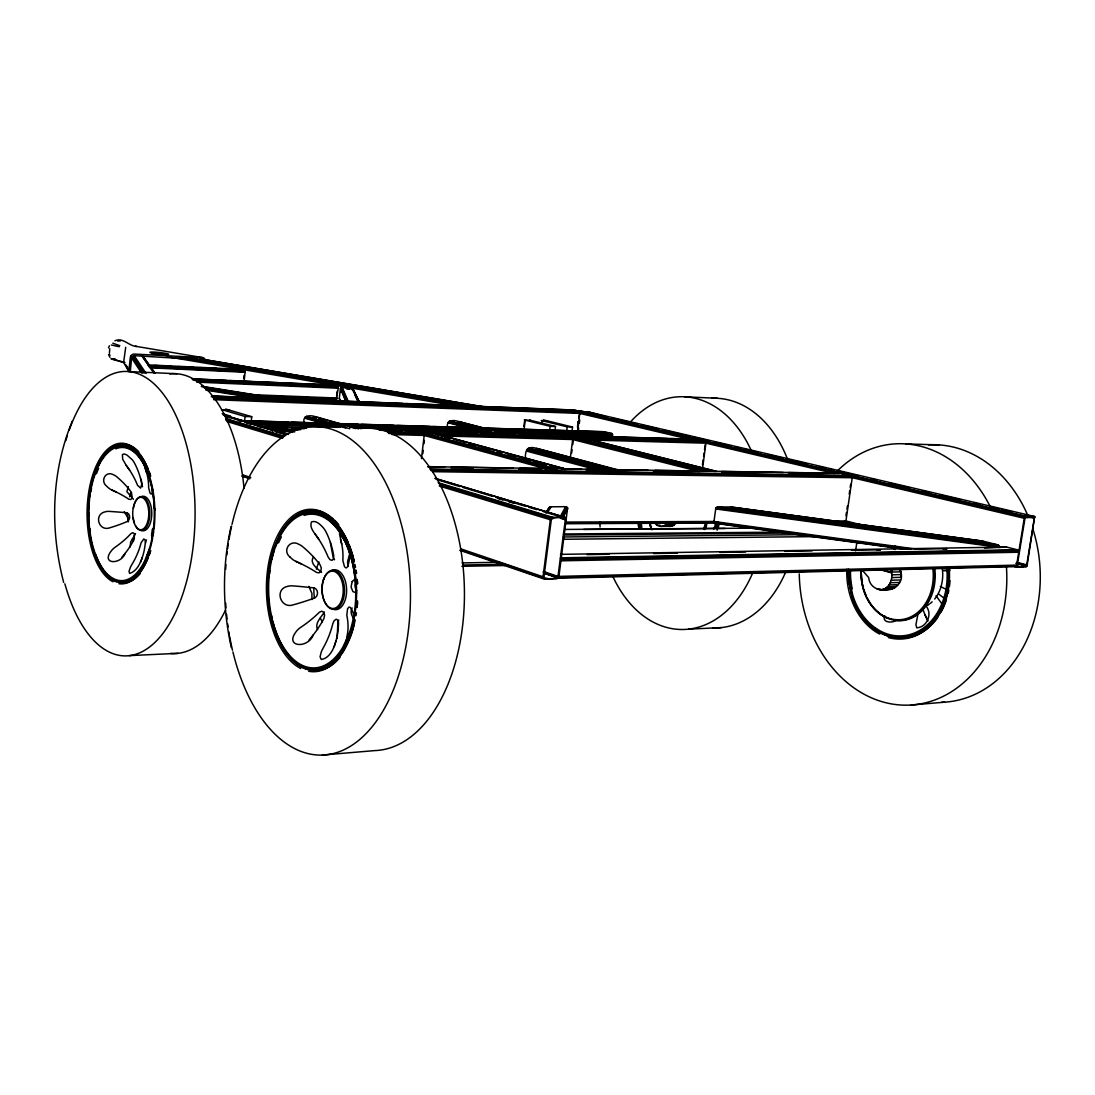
<?xml version="1.0" encoding="UTF-8"?>
<svg xmlns="http://www.w3.org/2000/svg" width="1095" height="1095" viewBox="0 0 1095 1095"><rect width="100%" height="100%" fill="white"/><g stroke="black" fill="none" stroke-linecap="round" stroke-linejoin="round"><path stroke-width="1.5" d="M109.404 353.042L109.76 348.703M689.782 439.355L579.967 413.431L579.885 412.418L577.64 431.334M579.214 413.294L578.831 412.391M337.205 638.577L337.808 623.452A5.174 2.957 87.9 0 1 338.848 620.14M881.502 589.726C889.468 588.549 893 579.214 891.645 572.069L900.87 571.823C906.605 592.327 870.635 597.637 868.677 577.558L861.97 569.865M204.984 359.297A3.874 3.312 -76 0 0 202.452 357.572L134.096 354.055A3.969 3.463 -75.5 0 0 130.237 357.819L128.923 371.342L123.598 362.486L125.706 347.293M130.332 371.397L131.633 357.887L133.946 355.642L203.629 359.872M917.925 614.062L915.954 624.643L916.734 627.818C926.548 627.298 932.488 614.993 926.616 606.712M243.706 378.555L244.034 375.366M244.062 381.868L245.075 372.286L243.829 370.534L234.946 369.015L147.715 364.868M244.513 421.534L245.047 416.497L221.915 409.653M251.22 421.739L251.754 416.716L225.666 409.024M304.205 423.067C301.604 414.43 312.513 414.731 317.112 417.524M336.63 396.28L337.178 391.38M267.166 396.65L336.288 399.264L338.287 388.232L336.973 386.425L327.638 384.838L192.104 378.843M340.107 400.017L339.286 398.416L340.381 388.588L342.16 387.315L352.932 389.272L359.352 401.974M340.819 391.996L341.175 388.725M421.452 458.613L424.189 435.454L425.996 433.552L583.197 437.973L715.774 471.22L585.51 438.657M422.821 453.672L423.217 450.36M423.998 443.749L424.395 440.436M447.704 427.461C445.295 419.549 455.164 419.385 459.448 422.177M481.335 434.729L482.019 430.718L483.319 429.87L491.997 430.13L506.821 433.976M523.889 426.407L524.491 421.616M524.026 429.733L525.23 420.151L530.582 420.343M525.408 459.038C524.943 450.62 527.188 445.46 536.591 448.375L620.071 470.385M541.833 423.916L542.244 420.74L547.527 420.918M549.485 431.184L550.114 426.325L524.245 419.919M554.878 431.348L555.507 426.502L529.597 420.097M546.227 512.241L550.21 506.807L565.663 506.67L567.593 507.97L558.943 576.381L556.725 578.872L544.626 579.187L543.024 576.764L550.333 519.755L552.578 517.264L564.692 517.237L566.279 519.714L563.008 518.729M566.799 430.102L567.224 426.872L541.245 420.494M572.124 430.267L572.534 427.05L543.284 419.878M570.29 458.134L572.685 439.533L574.327 437.726L706.029 470.795L715.103 470.946M571.645 453.07L572.083 449.689M572.74 444.625L573.178 441.244M557.985 576.394L565.321 519.714C565.006 516.785 552.291 516.977 551.291 519.755L543.982 576.736C544.324 579.666 556.985 579.145 557.985 576.394L543.448 571.508M577.53 426.283L578.16 421.411M577.53 427.94L578.365 421.438M578.79 418.18L579.214 414.923M578.269 431.348L578.68 428.09M579.323 423.217L579.734 419.96M702.442 464.773L703.127 459.749M703.592 456.41L704.058 453.07M704.523 449.73L705.221 444.721M702.593 468.263L706.029 442.284L705.07 441.148L697.2 439.3L379.116 430.102M720.346 523.41L715.555 523.437L713.858 522.233L715.829 508.176L717.868 506.958L730.652 506.971L982.817 541.108L997.778 544.858L999.844 547.473L715.569 508.929M845.956 515.772L846.462 512.446M846.955 509.12L847.448 505.794M849.2 494.173L849.693 490.847M850.185 487.521L850.692 484.209M844.97 522.37L845.942 520.946L852.362 476.736L851.239 475.504L842.055 473.341L428.309 466.634M855.578 550.84L856.824 542.531M880.818 569.838L890.687 572.589L891.193 569.277M894.245 549.457L894.752 546.159M890.687 572.589L891.686 572.562L892.192 569.277M895.217 549.539L895.724 546.254M1024.249 518.277L1016.639 565.116L1017.597 567.1L1025.769 566.895L1027.055 565.855L1034.652 516.484L1025.878 516.238L1024.249 518.277L851.198 477.447M1033.885 517.237L1025.071 517.771L1017.282 565.088C1017.748 567.566 1025.741 567.196 1026.74 564.856L1034.364 518.25L1033.885 517.237L1028.903 516.073M311.911 599.567L311.924 593.353L308.79 586.4M231.018 526.695C222.093 566.348 222.436 607.93 231.332 647.556M580.802 413.499L579.2 412.952M448.95 422.834L452.605 422.095M349.633 554.453L347.854 560.489A5.201 2.998 89 0 0 348.333 566.06M335.932 640.999C334.043 648.486 329.704 658.191 321.3 659.491L320.055 656.808L321.259 651.977A14.563 5.448 -55.6 0 1 323.148 648.076A81.851 68.027 -78.5 0 0 332.825 623.644L334.221 620.646L336.192 619.25L337.89 620.112L338.547 622.809A81.783 66.33 62.2 0 1 335.932 640.999L334.153 646.68M884.733 615.705C881.612 622.918 892.288 623.178 896.257 620.386M1015.489 566.649L556.999 578.283L558.943 576.381L1016.639 565.116L1014.6 566.69M424.969 435.481L425.462 434.647M213.717 399.689L579.967 413.431L581.418 411.843L589.22 412.144L1034.652 516.484M580.583 413.458L580.98 412.76M336.767 427.31L338.506 425.517L348.128 425.804L358.571 428.816M548.814 507.943L546.802 511.625M549.69 508.764L550.114 508.012M565.663 522.862L565.951 522.069M147.291 554.973L149.344 549.047M149.016 555.37L150.672 550.717M142.336 557.382C140.174 563.706 136.492 571.467 129.621 573.397L129.018 571.275L130.428 567.265A12.647 3.545 -55.4 0 1 132.235 563.939A70.737 62.88 -79.5 0 0 141.05 542.915L143.719 539L144.964 539.657L145.348 541.929A70.901 59.979 53.9 0 1 142.336 557.382L140.502 562.187M845.217 520.755L844.738 521.466L857.919 524.97M336.439 397.923L335.617 398.566M72.338 421.028C51.219 471.726 49.918 529.597 63.661 582.389M96.415 473.779L98.564 468.386M346.266 640.192L349.018 633.512M108.514 347.881L109.39 345.774M350.783 635.538L344.528 648.952A79.839 44.922 88.6 0 1 285.22 651.826A79.839 44.922 88.6 0 1 274.311 547.582L279.991 534.415A79.839 44.922 88.6 0 1 348.497 543.613M146.593 561.188L148.468 556.931M278.5 542.887L281.347 536.824M313.471 556.972C309.05 563.391 317.618 568.675 321.574 572.37M347.909 637.796L348.443 636.784M461.077 422.602L483.922 428.528L474.245 427.515L472.794 428.679L448.389 422.287M562.898 517.716L567.662 508.778M562.83 516.881L567.593 507.97M561.639 517.62L567.196 507.286M560.955 517.086L566.512 506.834M318.672 417.962L340.545 424.135L329.814 423.053L328.226 424.271L304.875 417.633M560.106 516.867L565.663 506.67M135.52 533.593L130.647 542.08L130.168 546.98M128.375 486.618L126.883 491.723L133.439 499.265M547.651 512.433L551.113 506.643M545.953 512.994L549.403 507.259M546.761 512.556L550.21 506.807M352.193 581.541L351.057 586.961L352.932 591.67A82.262 7.939 2.1 0 1 356.751 593.052M324.366 612.037C321.424 617.142 314.402 622.973 317.591 629.557M305.587 427.981L264.538 426.79L263.471 427.529L266.893 427.625M125.282 553.194C120.601 565.472 99.467 564.322 112.279 549.717A12.469 8.103 -49.8 0 1 115.221 547.158A71.134 40.666 -21.7 0 0 130.921 533.635L132.796 532.676L134.37 533.635L134.288 539A70.97 55.667 -41.2 0 1 125.268 553.194L121.613 557.574M313.279 634.881C307.941 649.28 282.77 647.268 297.169 630.391A14.317 10.279 -49.2 0 1 300.591 627.449A81.591 42.144 -24.8 0 0 319.398 612.201L321.752 611.188L323.791 612.379L324.613 615.294L323.874 618.62A81.646 59.322 -45.2 0 1 313.279 634.881L309.064 639.918M233.55 369.727L234.946 369.015M347.485 638.481L346.882 637.441A14.769 1.232 -74.1 0 1 347.279 634.84A82.029 54.23 33.2 0 0 346.786 615.28L347.567 608.793L349.018 607.041L350.386 607.506A82.125 34.109 15.6 0 1 354.123 616.827M564.993 469.536L563.733 468.468L553.522 468.304L551.989 469.331L424.518 434.482M655.549 523.957C658.465 527.366 664.035 527.147 666.773 523.629L675.779 523.588L672.727 525.86L669.319 526.394M462.501 405.807L572.261 409.941L585.428 412.24M916.556 634.553L912.765 635.935L915.283 635.319M706.029 470.795L573.602 437.959M114.934 340.805C122.914 337.014 128.813 345.993 136.396 346.485L135.383 346.239L202.452 357.572M982.817 541.108L977.684 540.807M477.091 406.847L483.511 406.806M904.538 637.66L909.959 636.866M153.847 527.708L152.287 529.405L151.562 535.003A71.421 47.632 27.8 0 1 151.931 539.246M571.699 410.036L212.211 395.993M498.376 432.073L612.694 435.44L611.776 433.497L604.686 431.772L575.053 430.965M697.2 439.3L670.893 438.643M327.638 384.838L255.286 381.758M841.288 473.423L842.055 473.341M322.354 755.044L374.942 750.581A161.28 94.197 88.5 0 0 464.157 581.596A161.28 94.197 88.5 0 0 360.145 428.597M911.204 705.016L944.602 702.182M904.963 637.29L907.591 637.071M117.658 341.024L120.395 340.956M942.781 570.577L946.094 570.344M1018.665 551.168L560.9 559.518L560.955 560.818L1018.733 552.25L1017.337 549.786L1006.551 547.062L984.446 548.047M129.333 655.618L178.074 653.332M688.741 629.132L721.441 627.599M885.636 588.248L894.861 587.947M877.204 589.192L880.27 589.083M883.35 588.987L890.728 589.411M883.638 589.233L892.849 588.918M879.34 589.712L888.565 589.397M889.044 584.949L898.27 584.648M887.47 586.797L896.695 586.496M891.234 580.254L900.46 579.98M890.303 582.732L899.529 582.458M891.768 577.585L900.993 577.325M891.919 574.82L901.144 574.574M972.073 566.745L975.494 566.662M558.559 577.53L1016.242 566.06M892.534 569.373L900.227 569.181L900.87 571.823M463.103 565.034L502.441 564.267M461.885 566.32L504.863 565.54M560.407 558.423L1018.158 550.265M462.049 562.939L496.254 562.296M560.476 554.371L1006.551 547.062M587.057 554.617L609.231 554.248M653.578 553.522L677.449 553.126M720.086 552.414L745.681 551.989M784.896 551.346L812.189 550.894M851.417 550.251L880.407 549.772M917.938 549.142L946.929 548.663M876.739 550.251L880.147 550.183M943.274 549.129L946.682 549.074M561.352 557.793L1017.337 549.786M563.295 536.974L800.322 534.675M563.405 539.274L815.775 536.605M563.46 533.99L784.116 532.102M564.158 535.017L792.616 532.978M564.65 529.433L752.279 528.16M583.621 529.433L725.164 528.461M565.362 523.738L720.551 522.945M665.336 524.97L674.328 524.929M657.027 525.203L660.025 525.189M663.734 525.901L672.727 525.86M660.34 526.449L671.043 526.353M566.375 522.069L714.679 521.466M832.309 521.001L845.942 520.946M566.06 523.054L714.351 522.397M838.784 521.863L845.6 521.822M114.989 358.681L112.539 358.859L117.617 360.488M429.87 469.03L851.239 475.504M430.499 469.522L851.924 475.928M430.896 470.48L852.362 476.736M432.662 471.671L852.416 477.735M427.611 466.73L444.707 467.004M451.537 467.113L513.076 468.112M519.92 468.222L557.519 468.824M562.652 468.906L581.459 469.221M586.591 469.303L648.13 470.303M654.961 470.412L709.669 471.288M713.078 471.343L716.5 471.397M721.632 471.493L783.171 472.479M788.304 472.561L839.578 473.396M450.948 467.77L473.177 468.126M519.317 468.865L541.546 469.221M585.989 469.919L609.915 470.303M654.358 471.014L678.284 471.397M722.727 472.109L746.653 472.492M789.385 473.163L815.022 473.574M518.784 469.166L522.205 469.221M587.18 470.248L590.588 470.303M653.482 471.343L658.985 471.384M721.865 472.424L729.078 472.492M788.537 473.478L797.461 473.574M263.95 426.899L287.889 427.584M291.311 427.68L306.696 428.131M380.225 430.253L402.454 430.896M405.875 430.992L440.067 431.978M443.489 432.073L477.68 433.072M481.102 433.168L515.307 434.154M520.426 434.304L552.92 435.235M556.342 435.345L592.244 436.371M595.666 436.481L667.471 438.547M292.529 428.35L304.506 428.692M405.369 431.594L419.043 431.978M442.982 432.662L456.656 433.059M480.595 433.743L495.98 434.181M519.906 434.866L533.593 435.262M557.519 435.947L571.207 436.344M595.132 437.028L610.517 437.466M632.746 438.109L648.13 438.547M670.359 439.177L685.744 439.629M291.79 428.597L295.212 428.692M406.368 431.868L409.79 431.964M442.27 432.895L449.114 433.086M481.294 434.058L486.741 434.167M518.92 435.139L526.065 435.29M556.534 436.207L563.692 436.357M594.475 437.233L601.306 437.439M631.774 438.356L640.643 438.561M671.098 439.478L678.257 439.629M264.538 426.79L271.587 428.898L300.591 429.719M387.63 432.183L705.07 441.148M271.587 428.898L297.717 430.061M389.888 432.648L425.736 433.661M584.47 438.123L705.659 441.531M272.108 429.336L272.436 430.212L294.637 430.828M388.52 433.442L426.078 434.496M436.316 434.77L572.877 438.575M584.826 438.903L706.029 442.284M275.899 431.389L294.678 431.895M391.983 434.564L424.408 435.454M441.477 435.933L572.931 439.533M590 440.012L706.083 443.188M255.067 421.726L268.74 422.136M290.955 422.821L304.615 423.231M325.119 423.861L336.11 424.162M362.705 425.011L376.379 425.421M396.883 426.051L412.254 426.53M432.758 427.146L448.142 427.625M468.633 428.241L478.474 428.515M480.595 428.61L484.017 428.72M504.521 429.336L519.892 429.815M538.685 430.39L555.781 430.91M574.574 431.485L589.945 431.95M253.972 421.986L261.062 422.136M290.12 423.026L296.95 423.231M325.735 424.162L332.839 424.326M361.624 425.257L368.741 425.421M397.512 426.352L404.63 426.516M433.401 427.447L440.518 427.611M467.579 428.487L476.407 428.692M503.467 429.582L512.296 429.787M539.342 430.663L548.184 430.882M575.231 431.758L584.073 431.978M246.772 422.478L611.776 433.497M250.659 422.985L344.487 425.804M349.606 425.969L489.492 430.171M494.611 430.321L612.31 433.866M250.96 423.792L337.972 426.379M349.907 426.735L482.991 430.705M494.926 431.06L612.653 434.564M905.962 443.927L939.332 444.912M254.41 424.887L338.013 427.337M355.067 427.844L483.032 431.622M225.173 415.854L230.279 416.018L222.189 413.609M245.047 416.497L251.754 416.716M550.114 426.325L555.507 426.502M567.224 426.872L572.534 427.05M238.943 420.521L604.686 431.772M238.423 420.617L287.971 422.15M291.393 422.246L322.149 423.19M325.571 423.3L335.823 423.614M339.245 423.724L358.038 424.299M361.459 424.408L393.926 425.407M397.334 425.503L429.801 426.502M433.223 426.612L477.653 427.981M481.075 428.077L501.578 428.706M504.987 428.816L535.756 429.76M539.164 429.87L571.631 430.869M312.705 417.537L316.154 417.715M223.572 409.708L228.554 409.872M543.024 420.658L546.994 420.795M222.408 409.79L229.047 410.023M211.705 396.103L261.185 398.019M264.593 398.142L290.189 399.141M293.597 399.264L317.482 400.195M320.89 400.332L402.796 403.494M406.204 403.631L459.092 405.67M211.28 396.677L218.11 396.938M235.165 397.594L247.1 398.06M264.169 398.717L274.407 399.1M293.173 399.826L303.397 400.222M322.163 400.948L332.401 401.345M349.456 402.002L359.694 402.385M376.762 403.042L388.698 403.507M405.752 404.164L417.701 404.616M434.756 405.273L444.994 405.67M462.049 406.327L473.998 406.792M489.342 407.381L502.988 407.901M518.346 408.49L530.281 408.955M547.349 409.612L559.285 410.077M235.74 397.882L241.119 398.032M264.757 399.004L270.123 399.141M292.31 400.003L297.429 400.195M321.054 401.167L326.433 401.304M348.361 402.207L355.451 402.426M377.364 403.33L384.454 403.535M404.931 404.329L411.761 404.589M433.675 405.492L440.765 405.697M462.679 406.601L469.769 406.82M489.971 407.655L497.075 407.86M518.975 408.763L526.079 408.983M546.282 409.817L555.097 410.091M212.95 397.553L583.936 412.363M213.402 397.937L579.611 411.884L579.967 413.431M213.689 398.717L579.926 412.582M248.497 394.529L337.178 398.046M267.248 395.856L275.803 396.198M294.596 396.938L303.151 397.28M321.944 398.019L330.909 398.32M255.108 395.555L336.904 398.785M261.527 396.322L336.288 399.264M203.451 380.088L213.607 380.526M228.841 381.197L237.3 381.566M254.697 382.415L261.472 382.702M278.417 383.455L286.89 383.825M303.821 384.564L310.61 384.865M204.217 380.252L209.337 380.471M229.827 381.375L234.946 381.608M253.739 382.429L260.569 382.73M279.348 383.551L284.467 383.77M303.26 384.605L310.09 384.892M193.007 380.129L336.973 386.425M194.883 380.526L337.698 386.768M196.689 381.279L338.177 387.425M196.662 382.114L338.287 388.232M192.227 378.966L226.309 380.471M229.717 380.622L251.877 381.608M203.903 380.006L215.797 380.526M229.402 381.128L239.6 381.58M254.889 382.251L265.086 382.702M278.691 383.291L290.586 383.825M304.177 384.413L314.375 384.865M150.261 367.81L245.075 372.286M128.43 371.547L177.075 373.765M684.758 396.801L717.417 398.293M154.409 365.47L171.313 366.291M178.088 366.606L193.309 367.345M200.07 367.66L216.988 368.481M222.066 368.728L233.906 369.289M154.299 365.935L161.28 366.305M177.869 367.044L184.658 367.386M199.66 368.084L208.036 368.495M222.586 369.248L230.183 369.562M243.829 370.534L148.591 365.99L244.349 370.74M148.633 366.579L244.774 371.15M150.302 367.195L245.034 371.698M893.643 637.003L897.079 637.249M571.918 409.941L589.904 412.486M573.26 410.31L588.248 412.267M572.877 410.611L577.585 411.214M579.228 413.116L580.843 413.335M730.652 506.971L981.9 541.026M733.677 507.779L747.228 509.613M750.622 510.078L755.701 510.763M759.095 511.228L764.173 511.912M767.568 512.378L787.907 515.129M791.288 515.581L804.839 517.415M808.233 517.88L820.1 519.482M823.481 519.947L828.573 520.631M831.954 521.083L860.766 524.984M864.147 525.449L869.238 526.134M872.619 526.586L892.959 529.35M896.353 529.802L909.904 531.636M913.298 532.102L925.152 533.703M928.546 534.155L933.624 534.853M937.019 535.304L950.569 537.139M953.964 537.604L965.817 539.205M969.212 539.671L974.29 540.355M717.868 506.958L997.778 544.858M717.074 507.108L998.667 545.242M716.363 507.532L999.379 545.871M715.829 508.176L999.79 546.665M713.803 521.466L916.652 549.156M713.858 522.233L911.382 549.197M714.214 522.862L907.153 549.225M714.802 523.287L904.538 549.211M201.603 386.248L282.592 399.21M201.343 386.562L280.101 399.127M239.969 393.228L243.487 393.789M260.446 396.5L263.813 397.047M267.002 397.54L270.547 398.115M204.313 387.958L274.9 399.237M205.86 388.41L272.806 399.114M206.161 388.903L260.049 397.512M206.038 389.478L259.802 398.074M205.942 390.135L254.629 397.923M199.687 358.777L483.032 406.697M202.082 359.269L482.101 406.738M191.693 358.216L477.598 406.724M184.247 357.394L475.066 406.779M178.608 357.394L469.317 406.834M166.536 356.559L455.506 405.793M236.342 370.028L239.299 370.534M333.77 386.672L336.89 387.206M346.431 388.834L349.332 389.327M327.761 397.978L330.868 398.525M322.847 397.95L339.628 400.879M316.209 397.978L334.659 401.208M310.665 397.978L330.088 401.194M111.375 345.007L119.245 346.732M605.124 416.497L589.589 412.24M613.419 418.441L628.352 421.945M631.678 422.725L638.317 424.271M641.629 425.052L656.576 428.556M664.87 430.499L679.803 434.003M683.129 434.783L689.768 436.33M693.094 437.11L708.027 440.614M716.322 442.558L731.268 446.062M734.581 446.828L741.219 448.389M744.545 449.169L754.496 451.496M767.773 454.617L782.72 458.121M786.032 458.887L792.67 460.447M795.997 461.228L805.947 463.555M819.224 466.675L825.863 468.222M829.189 469.002L834.171 470.166M837.483 470.946L844.122 472.506M847.448 473.286L857.399 475.613M870.676 478.734L877.314 480.281M888.935 483.004L895.573 484.565M898.899 485.345L908.85 487.672M922.141 490.779L928.779 492.339M940.386 495.063L947.024 496.624M950.351 497.404L960.315 499.731M973.592 502.838L980.23 504.398M991.837 507.122L998.489 508.682M1001.802 509.449L1011.766 511.789M1025.043 514.896L1034.994 517.237M599.074 415.292L604.057 416.456M627.284 421.904L632.267 423.067M650.526 427.351L655.494 428.515M678.736 433.962L683.718 435.139M701.963 439.41L706.946 440.587M753.415 451.482L758.397 452.646M594.393 414.238L599.376 415.416M1029.204 516.21L1034.186 517.374M1027.726 516.183L1034.364 517.743M1034.364 518.25L579.419 411.706M580.761 412.035L848.748 475.038M852.074 475.819L1025.194 516.511M580.24 412.623L693.409 439.273M705.057 442.01L838.195 473.368M851.513 476.503L1024.591 517.264M706.426 443.27L834.554 473.519M608.834 433.647L612.132 435.304M585.934 439.341L590.876 440.573M599.129 442.64L604.07 443.886M612.31 445.952L617.265 447.184M625.505 449.251L630.446 450.483M633.745 451.318L643.641 453.795M646.94 454.617L656.836 457.094M660.134 457.915L665.076 459.161M673.329 461.228L678.27 462.46M686.51 464.526L691.465 465.758M699.705 467.825L704.66 469.071M573 438.616L703.004 471.356M572.685 439.533L699.39 471.521M1016.817 562.31L1026.74 564.856M1016.653 562.816L1026.576 565.376M1016.352 563.186L1027.055 565.855M1016.009 563.323L1025.933 565.882M1021.498 565.335L1026.467 566.608M844.656 520.604L866.159 526.175M458.435 421.438L483.319 427.871M459.188 421.794L483.661 428.131M494.297 430.814L507.478 434.236M846.709 522.657L850.007 523.506M1013.696 565.992L1016.995 566.854M494.721 431.471L504.603 434.031M1014.298 566.252L1017.597 567.1M477.529 427.324L483.059 428.72M843.054 522.493L848.009 523.78M449.84 421.151L474.245 427.515M483.319 429.87L499.758 434.154M449.402 421.219L473.82 427.584M448.991 421.452L473.396 427.816M482.594 430.089L497.39 433.949M448.649 421.821L473.054 428.2M482.019 430.718L495.173 434.154M448.266 422.821L471.042 428.775M481.732 431.581L491.587 434.167M617.429 470.179L536.591 448.375M529.049 448.197L613.214 470.453M528.16 448.402L608.998 469.796M527.338 449.005L606.52 470.001M526.736 449.949L602.592 470.111M526.421 451.058L598.965 470.398M563.733 468.468L435.878 433.825L564.5 468.769M442.038 436.166L436.631 434.113M445.309 437.056L450.223 438.397M453.508 439.287L466.621 442.845M469.906 443.735L486.289 448.183M489.575 449.073L494.488 450.415M497.773 451.304L502.687 452.632M505.972 453.522L519.085 457.08M522.37 457.97L538.754 462.418M542.039 463.308L546.952 464.65M550.237 465.539L555.151 466.867M558.436 467.757L563.35 469.098M486.276 448.389L481.376 447.061L482.238 447.308M496.938 451.304L501.838 452.632M509.148 454.603L514.048 455.931M521.453 457.956L530.377 460.365M533.648 461.255L546.706 464.8M549.977 465.69L554.878 467.017M444.337 437.165L449.251 438.506M468.55 443.708L473.464 445.035M484.934 448.156L489.848 449.484M520.987 457.943L525.901 459.284M425.996 433.552L553.522 468.304M425.175 433.784L552.674 468.578M424.189 435.454L546.733 469.043M881.817 569.811L891.686 572.562M119.068 360.898L124.953 362.554M123.598 362.486L111.895 359.187A7.665 0.739 5.9 0 1 111.32 358.571M315.976 416.743L340.258 423.724M349.332 426.763L355.807 428.583M318.823 418.468L323.969 419.933M306.449 416.428L329.814 423.053M338.506 425.517L349.798 428.72M305.97 416.511L329.335 423.122M305.532 416.743L328.883 423.368M337.712 425.736L345.774 428.022M305.149 417.14L328.5 423.765M337.068 426.393L340.299 427.31M304.752 418.18L321.862 423.067M223.161 414.854L288.532 434.455M435.591 478.542L564.692 517.237M223.982 415.142L287.739 434.263M434.838 478.364L565.609 517.565M265.839 428.227L271.478 429.924M224.53 415.895L240.886 420.808M244.144 421.78L285.015 434.058M437.042 479.706L459.927 486.577M463.199 487.549L492.627 496.391M495.884 497.376L525.313 506.205M528.584 507.19L536.755 509.64M543.298 511.598L566.183 518.469M224.694 416.346L229.594 417.811M246.348 422.875L251.248 424.34M257.366 426.16L262.266 427.639M275.762 431.717L283.933 434.167M497.992 498.512L502.892 499.977M508.983 501.784L513.883 503.262M561.721 517.661L564.993 518.647M562.009 518.113L565.28 519.098M560.421 518.236L565.321 519.714M225.652 418.55L284.495 436.316M438.151 482.717L552.578 517.264M226.391 419.289L283.591 436.576M438.821 483.511L551.579 517.606M225.679 420.001L282.852 437.329M439.67 484.852L550.758 518.51M226.98 421.507L282.51 438.37M439.287 486.016L550.333 519.755M543.243 572.124L557.779 577.01M557.15 577.051L546.542 573.315M545.597 573.26L556.917 577.065M544.461 573.123L557.382 577.476M543.914 573.274L556.876 577.654M242.748 474.833L250.823 477.571M460.694 548.814L543.024 576.764M497.938 562.036L522.164 570.262M242.871 475.846L249.331 478.05M460.79 549.991L543.12 577.996M241.817 476.051L249.893 478.802M459.763 550.279L544.626 579.187M112.812 343.2L119.82 345.705M348.128 425.804L348.853 426.078M128.457 370.096L125.843 365.757L127.732 367.099M127.006 512.802C130.497 513.925 130.428 519.55 127.526 521.343A71.093 19.34 -8.6 0 1 109.924 527.763C98.618 531.978 93.403 514.048 105.435 511.776A12.319 10.854 -70.2 0 1 108.952 511.379A71.093 4.394 1.8 0 1 127.075 512.802M314.183 587.96C318.385 589.137 318.604 595.885 314.895 597.829A81.4 18.286 -10.2 0 1 293.569 604.741C280.471 609.6 273.764 588.823 288.081 586.249A14.153 12.976 -72.4 0 1 292.269 585.839A81.358 7.884 2 0 1 314.238 587.96M940.331 586.482L946.641 589.575M301.59 564.021L296.02 561.448L301.59 564.021A81.358 33.315 15.4 0 1 316.619 572.48L319.056 572.849L320.876 571.084L321.273 567.908L320.055 564.76A81.345 53.422 32.7 0 0 302.562 546.597A14.18 12.278 53.7 0 0 298.771 544.283C289.86 538.904 281.88 550.922 290.257 557.273M116.494 492.175L111.813 489.999A12.469 9.307 52 0 1 106.886 486.372C99.782 481.252 105.585 470.207 113.551 474.819A12.36 10.361 59.7 0 1 116.782 476.804A70.97 46.975 27.4 0 1 131.455 492.394L132.208 497.896L130.798 499.498L128.854 499.238A71.066 27.922 13 0 0 116.494 492.175L111.813 489.999M713.762 523.095L716.76 524.491M352.248 389.834L352.932 390.436M578.981 412.363L579.419 413.308M936.061 595.721L942.124 604.207M124.269 511.776L127.513 517.073L128.444 521.59M126.281 465.443L122.695 459.27L122.394 454.562L124.146 453.973L126.815 454.931L132.276 459.749A12.538 6.871 49.8 0 1 134.466 463.048A70.655 62.935 -81.2 0 1 141.802 484.113L140.612 488.11L137.546 485.304A70.805 59.582 52.9 0 0 129.621 470.125L126.281 465.443L129.607 470.138M318.919 539.506C316.003 534.319 308.817 528.42 311.527 521.904C316.263 519.988 320.671 524.943 323.572 528.118A14.386 8.431 46.7 0 1 325.995 531.896A81.728 68.136 -79.7 0 1 333.77 555.918L333.537 558.915L332.004 560.366L329.896 559.6L328.103 556.999A81.55 65.905 61 0 0 318.919 539.506L315.127 534.141M143.062 356.313L154.819 372.889M142.282 355.369L154.97 373.272M143.267 357.517L151.11 368.632M141.132 354.944L153.724 372.82M145.101 465.265L143.801 463.678L146.785 473.191A71.257 56.242 -41.9 0 1 148.646 487.768L150.056 493.174L151.261 494.091L152.109 493.078A71.545 41.35 -21.9 0 0 152.766 489.383M134.137 355.588L146.141 373.518M133.056 356.012L144.403 373.108M131.947 356.573L142.884 373.231M130.606 356.34L141.515 373.08M109.952 357.326L108.556 354.547M125.638 364.58L127.39 367.468M126.609 366.674L128.361 369.59M923.304 610.421A62.607 40.05 84.8 0 0 925.138 615.089L928.012 620.947M345.158 540.998L339.491 533.826L341.736 544.147A82.084 59.979 -45.8 0 1 342.858 560.572L344.555 566.827L346.212 567.99L347.471 566.936A82.166 42.965 -25.1 0 0 349.36 551.332A14.632 3.463 58.9 0 0 349.182 550.429M851.445 476.654L851.677 477.557M353.986 619.606L351.796 615.089A5.215 3.011 88 0 1 352.152 607.958M353.425 389.697L359.762 402.864M352.932 389.272L359.406 402.604M352.33 389.053L358.654 402.289M355.067 395.172L357.887 401.057M355.533 395.993L358.27 401.824M925.124 615.089L927.191 619.537M342.16 387.315L348.292 401.427M341.531 387.329L347.868 402.029M340.969 387.575L346.663 400.866M340.572 388.013L346.253 401.372M340.381 388.588L346.061 401.988M339.286 398.416L340.531 401.523M347.923 546.651L348.566 548.335A14.632 3.463 58.9 0 1 348.908 549.43M109.514 354.287L109.924 355.451M145.306 468.66L146.785 473.191M340.422 539.055L341.736 544.147M330.361 542.463L333.072 556.931A5.146 2.943 89.2 0 0 334.55 559.778M851.075 582.485L852.225 588.795M641.177 523.095L641.862 527.297M141.132 479.117L142.145 485.345A4.462 2.217 -89.5 0 0 142.583 486.769M640.26 523.232L640.945 527.489M639.617 523.41L640.301 527.735M639.507 523.547L640.192 527.941M545.474 571.85L545.543 573.137M272.436 430.212L272.477 431.293M154.915 508.819L154.942 510.325M934.788 568.456A46.496 36.806 86.6 0 1 895.491 620.441M887.949 618.415A46.496 36.806 86.6 0 1 872.688 606.644M871.798 605.48A46.496 36.806 86.6 0 1 867.13 597.76M866.473 596.364A46.496 36.806 86.6 0 1 863.791 589.069M863.38 587.55A46.496 36.806 86.6 0 1 862.668 584.456M862.381 582.896A46.496 36.806 86.6 0 1 861.56 574.984M934.035 569.496A46.236 36.6 86.6 0 1 899.543 620.454A46.236 36.6 86.6 0 1 861.094 571.535A45.525 36.026 86.6 0 0 899.009 619.756A45.525 36.026 86.6 0 0 932.967 569.592M942.165 567.73A35.067 27.991 86.5 0 1 934.665 599.047M932.132 601.812A35.067 27.991 86.5 0 1 930.298 603.427M929.34 604.153A35.067 27.991 86.5 0 1 927.355 605.467M899.556 569.947A5.94 4.695 86.6 0 1 900.898 576.203M1006.414 566.553A130.811 103.683 86.6 0 1 908.809 705.125A130.811 103.683 86.6 0 1 799.254 573.889M836.689 471.616A130.811 103.683 86.6 0 1 990.044 506.26M928.451 444.857A128.909 103.861 86.4 0 1 1027.849 515.581M1032.818 528.885A128.909 103.861 86.4 0 1 941.495 702.319M898.01 637.345A63.332 50.178 86.6 0 1 894.464 636.866M890.577 635.962A63.332 50.178 86.6 0 1 886.758 634.689M877.081 629.543A63.332 50.178 86.6 0 1 874.809 627.887M949.105 568.031A64.824 51.314 86.6 0 1 888.387 637.536M879.709 634.101A64.824 51.314 86.6 0 1 846.832 569.195M933.802 622.384A63.934 50.63 86.6 0 1 852.759 597.555M852.252 595.981A63.934 50.63 86.6 0 1 850.555 589.507M850.226 587.864A63.934 50.63 86.6 0 1 849.419 582.882M849.049 579.529A63.934 50.63 86.6 0 1 848.803 569.414M949.693 567.881A63.934 50.63 86.6 0 1 949.94 570.714M949.981 580.637A63.934 50.63 86.6 0 1 949.447 586.249M948.804 590.397A63.934 50.63 86.6 0 1 948.243 593.134M946.436 599.773A63.934 50.63 86.6 0 1 941.125 612.009M937.69 617.471A63.934 50.63 86.6 0 1 934.815 621.207M943.342 597.583A64.728 26.718 33.3 0 1 939.031 594.284M944.492 570.632A65.166 1.314 -3 0 1 947.107 570.481M948.763 567.935A63.619 50.37 86.6 0 1 911.273 636.263A63.619 50.37 86.6 0 1 851.828 595.885L848.995 582.855A63.619 50.37 86.6 0 1 848.379 569.455M947.627 568.031A62.771 49.686 86.6 0 1 910.657 635.442A62.771 49.686 86.6 0 1 852.019 595.625L849.227 582.759A62.771 49.686 86.6 0 1 848.625 569.523M946.641 567.114A61.703 48.837 86.6 0 1 910.807 634.292A61.703 48.837 86.6 0 1 852.772 595.269L850.021 582.608A61.703 48.837 86.6 0 1 849.419 569.605M851.157 582.691A60.786 48.125 86.6 0 1 850.514 570.303M322.436 621.878A43.909 25.158 88.5 0 1 320.301 618.086M314.47 598.308A43.909 25.158 88.5 0 1 313.813 589.247M316.373 569.208A43.909 25.158 88.5 0 1 319.001 561.954M232.003 524.341A164.277 92.582 88.6 0 1 373.436 462.542A164.277 92.582 88.6 0 1 375.284 722.686A164.277 92.582 88.6 0 1 232.906 651.908M232.51 650.238A164.277 92.582 88.6 0 1 229.635 636.428M229.361 634.867A164.277 92.582 88.6 0 1 228.841 631.747M228.116 627.024A164.277 92.582 88.6 0 1 227.678 623.863M227.089 619.099A164.277 92.582 88.6 0 1 226.569 614.322M226.008 607.917A164.277 92.582 88.6 0 1 225.693 603.099M225.652 569.304A164.277 92.582 88.6 0 1 225.967 564.514M226.829 555.001A164.277 92.582 88.6 0 1 227.185 551.866M227.582 548.732A164.277 92.582 88.6 0 1 228.253 544.064M228.978 539.438A164.277 92.582 88.6 0 1 231.62 525.983M320.26 669.62A79.47 44.772 88.6 0 1 313.991 669.729M316.948 511.146A79.47 44.772 88.6 0 1 320.082 511.721M326.94 667.731A79.47 44.772 88.6 0 1 321.82 669.346M300.783 668.539A81.222 45.661 88.6 0 1 274.037 543.585A81.222 45.661 88.6 0 1 348.497 543.38M349.127 544.899A81.222 45.661 88.6 0 1 351.933 552.865M352.371 554.275A81.222 45.661 88.6 0 1 354.274 561.516M354.931 564.459A81.222 45.661 88.6 0 1 355.505 567.429M356.026 570.44A81.222 45.661 88.6 0 1 356.477 573.465M357.175 579.447A81.222 45.661 88.6 0 1 357.531 583.991M357.586 600.881A81.222 45.661 88.6 0 1 357.066 607.52M354.274 624.123A81.222 45.661 88.6 0 1 351.468 633.882M350.92 635.47A81.222 45.661 88.6 0 1 308.722 671.276M327.829 667.539A80.222 45.169 88.6 0 1 311.254 670.345M308.01 669.606A80.222 45.169 88.6 0 1 287.26 653.66M286.301 652.333A80.222 45.169 88.6 0 1 283.55 648.062M282.852 646.871A80.222 45.169 88.6 0 1 280.183 641.834M279.553 640.52A80.222 45.169 88.6 0 1 277.213 635.045M276.665 633.635A80.222 45.169 88.6 0 1 274.653 627.777M274.188 626.272A80.222 45.169 88.6 0 1 272.915 621.673M272.162 618.538A80.222 45.169 88.6 0 1 271.478 615.349M269.521 573.766A80.222 45.169 88.6 0 1 269.904 570.481M271.834 559.312A80.222 45.169 88.6 0 1 274.215 550.237M275.653 545.94A80.222 45.169 88.6 0 1 286.165 525.792M288.094 523.369A80.222 45.169 88.6 0 1 333.386 519.085M334.495 520.111A80.222 45.169 88.6 0 1 338.793 524.765M340.011 657.424A80.222 45.169 88.6 0 1 329.006 666.896M349.1 545.064A79.839 44.922 88.6 0 1 353.247 557.41M353.685 559.039A79.839 44.922 88.6 0 1 354.356 561.776M356.039 570.249A79.839 44.922 88.6 0 1 356.491 573.137M357.326 580.459A79.839 44.922 88.6 0 1 357.559 583.416M357.531 602.688A79.839 44.922 88.6 0 1 357.162 607.068M356.436 612.83A79.839 44.922 88.6 0 1 355.998 615.677M355.204 619.866A79.839 44.922 88.6 0 1 353.685 626.354M353.247 627.941A79.839 44.922 88.6 0 1 351.317 634.06M304.081 515.375A76.294 42.924 88.6 0 1 355.683 587.125M331.566 570.714A19.915 11.374 88.5 0 1 346.526 587.878A19.915 11.374 88.5 0 1 334.317 609.532M296.033 561.434A14.29 11.101 47.1 0 1 290.257 557.259M355.656 577.968A82.276 18.588 -10.3 0 1 352.207 581.541M356.847 590.876A5.229 3.039 88.5 0 1 356.231 582.403M651.881 529.857A41.377 29.264 89.8 0 1 650.225 523.15M706.754 524.382A41.377 29.264 89.8 0 1 705.755 528.543M651.005 528.488A41.158 29.1 89.8 0 1 650.006 524.409M706.275 522.589A41.158 29.1 89.8 0 1 704.619 529.61M650.95 528.255A40.515 28.634 89.8 0 1 649.965 524.231M705.344 522.438A40.515 28.634 89.8 0 1 703.715 529.35M715.719 523.259A31.235 22.283 89.8 0 1 713.817 529.008M752.676 572.918A116.398 82.399 89.8 0 1 613.022 576.791M600.101 527.037A116.398 82.399 89.8 0 1 599.745 522.069M630.652 421.753A116.398 82.399 89.8 0 1 751.143 450.332M711.627 398.265A114.879 82.796 89.8 0 1 787.36 458.86M785.649 572.096A114.879 82.796 89.8 0 1 712.749 627.941M638.782 527.817A57.693 40.789 89.8 0 1 638.057 523.3M718.498 522.069A57.693 40.789 89.8 0 1 717.17 530.172M718.991 523.93A56.899 40.255 89.8 0 1 718.512 527.01M718.32 522.329A56.611 40.05 89.8 0 1 717.362 528.447M717.348 522.205A55.859 39.502 89.8 0 1 716.417 528.242M716.472 523.547A54.914 38.831 89.8 0 1 715.733 527.968M133.549 541.245A38.079 18.985 -89.9 0 1 132.481 539.068M128.047 521.781A38.079 18.985 -89.9 0 1 127.609 514.294M129.552 496.747A38.079 18.985 -89.9 0 1 130.675 492.805M133.412 508.313A16.986 8.431 -89.9 0 1 145.238 498.362A16.986 8.431 -89.9 0 1 148.263 523.451A16.986 8.431 -89.9 0 1 135.493 525.6M134.493 523.205A16.986 8.431 -89.9 0 1 133.234 517.552M69.163 430.239A142.213 69.601 -89.9 0 1 173.982 411.474A142.213 69.601 -89.9 0 1 167.987 626.107A142.213 69.601 -89.9 0 1 64.865 583.799M65.809 440.628A142.213 69.601 -89.9 0 1 67.192 436.097M169.615 373.915A139.955 71.161 -90 0 1 244.034 488.37M225.474 610.189A139.955 71.161 -90 0 1 170.601 653.414M121.148 445.063A68.821 33.699 -89.9 0 1 127.02 444.926M125.843 582.321A68.821 33.699 -89.9 0 1 122.311 582.266M112.99 581.774A70.34 34.356 -89.9 0 1 92.569 475.504A70.34 34.356 -89.9 0 1 148.304 469.659M148.879 471.165A70.34 34.356 -89.9 0 1 150.48 475.914M150.521 550.867A70.34 34.356 -89.9 0 1 148.893 555.74M148.304 557.287A70.34 34.356 -89.9 0 1 145.69 563.268M144.992 564.664A70.34 34.356 -89.9 0 1 118.958 583.731M145.95 464.28A69.149 33.794 -89.9 0 0 97.551 466.361L93.239 478.05A69.149 33.794 -89.9 0 0 92.35 546.09M146.607 465.635A69.149 33.794 -89.9 0 1 148.455 469.933M149.029 471.439A69.149 33.794 -89.9 0 1 150.645 476.133M145.977 562.611A69.149 33.794 -89.9 0 1 92.788 547.692M101.684 459.818A69.478 33.986 -89.9 0 1 126.993 444.502M128.211 444.83A69.478 33.986 -89.9 0 1 138.764 451.756M140.16 573.684A69.478 33.986 -89.9 0 1 134.534 579.009M133.357 579.816A69.478 33.986 -89.9 0 1 130.976 581.171M129.757 581.705A69.478 33.986 -89.9 0 1 127.321 582.513M126.103 582.773A69.478 33.986 -89.9 0 1 121.189 582.937M116.344 581.65A69.478 33.986 -89.9 0 1 106.16 573.753M103.122 569.715A69.478 33.986 -89.9 0 1 98.386 561.16M97.783 559.805A69.478 33.986 -89.9 0 1 95.525 554.056M90.351 531.595A69.478 33.986 -89.9 0 1 90.009 528.748M89.215 515.69A69.478 33.986 -89.9 0 1 89.201 512.761M91.022 491.176A69.478 33.986 -89.9 0 1 91.515 488.425M98.386 466.128A69.478 33.986 -89.9 0 1 100.316 462.241M153.984 529.378A68.219 33.329 -89.9 0 0 137.395 453.453A68.219 33.329 -89.9 0 0 97.263 466.976L93.007 478.515A68.219 33.329 -89.9 0 0 100.986 567.292A68.219 33.329 -89.9 0 0 145.033 561.94L149.659 550.21A68.219 33.329 -89.9 0 0 152.657 538.056M153.793 530.842A68.219 33.329 -89.9 0 1 152.917 536.646M115.755 448.827A66.07 32.289 -89.9 0 1 153.806 500.264M153.943 501.647A66.07 32.289 -89.9 0 1 154.368 508.696M142.09 496.405A17.26 8.582 -89.9 0 1 151.753 514.773A17.26 8.582 -89.9 0 1 140.844 530.131M145.662 542.874A4.476 2.231 89.6 0 1 146.443 539.958M151.904 353.589A9.472 0.876 6 0 1 167.316 355.314M95.443 473.232L93.472 479.09A67.069 32.754 -89.9 0 0 101.315 566.375A67.069 32.754 -89.9 0 0 144.608 561.105L149.153 549.567A67.069 32.754 -89.9 0 0 141.652 460.557A67.069 32.754 -89.9 0 0 97.66 467.757L95.443 473.232M276.775 541.409L274.161 548.157A78.772 44.293 88.6 0 0 284.919 651.019A78.772 44.293 88.6 0 0 343.406 648.172L349.579 634.936A78.772 44.293 88.6 0 0 339.382 529.72A78.772 44.293 88.6 0 0 279.772 535.168L276.775 541.409M277.363 542.23L274.777 548.855A77.444 43.54 88.6 0 0 285.343 649.992A77.444 43.54 88.6 0 0 342.844 647.159L348.908 634.169A77.444 43.54 88.6 0 0 338.875 530.76A77.444 43.54 88.6 0 0 280.293 536.085L277.363 542.23M323.887 578.776A19.587 11.183 88.5 0 0 332.839 609.326A19.587 11.183 88.5 0 0 343.255 581.281A19.587 11.183 88.5 0 0 323.887 578.776M323.572 579.31A18.697 10.663 88.5 0 0 332.113 608.45A18.697 10.663 88.5 0 0 342.037 581.678A18.697 10.663 88.5 0 0 323.572 579.31M147.579 522.041A16.206 8.035 -89.9 0 0 140.995 497.322A16.206 8.035 -89.9 0 0 133.658 521.206A16.206 8.035 -89.9 0 0 147.579 522.041M153.013 353.329A9.472 0.862 6 0 0 168.52 354.479A9.472 0.862 6 0 0 156.325 352.207A9.472 0.862 6 0 0 153.013 353.329"/></g></svg>
